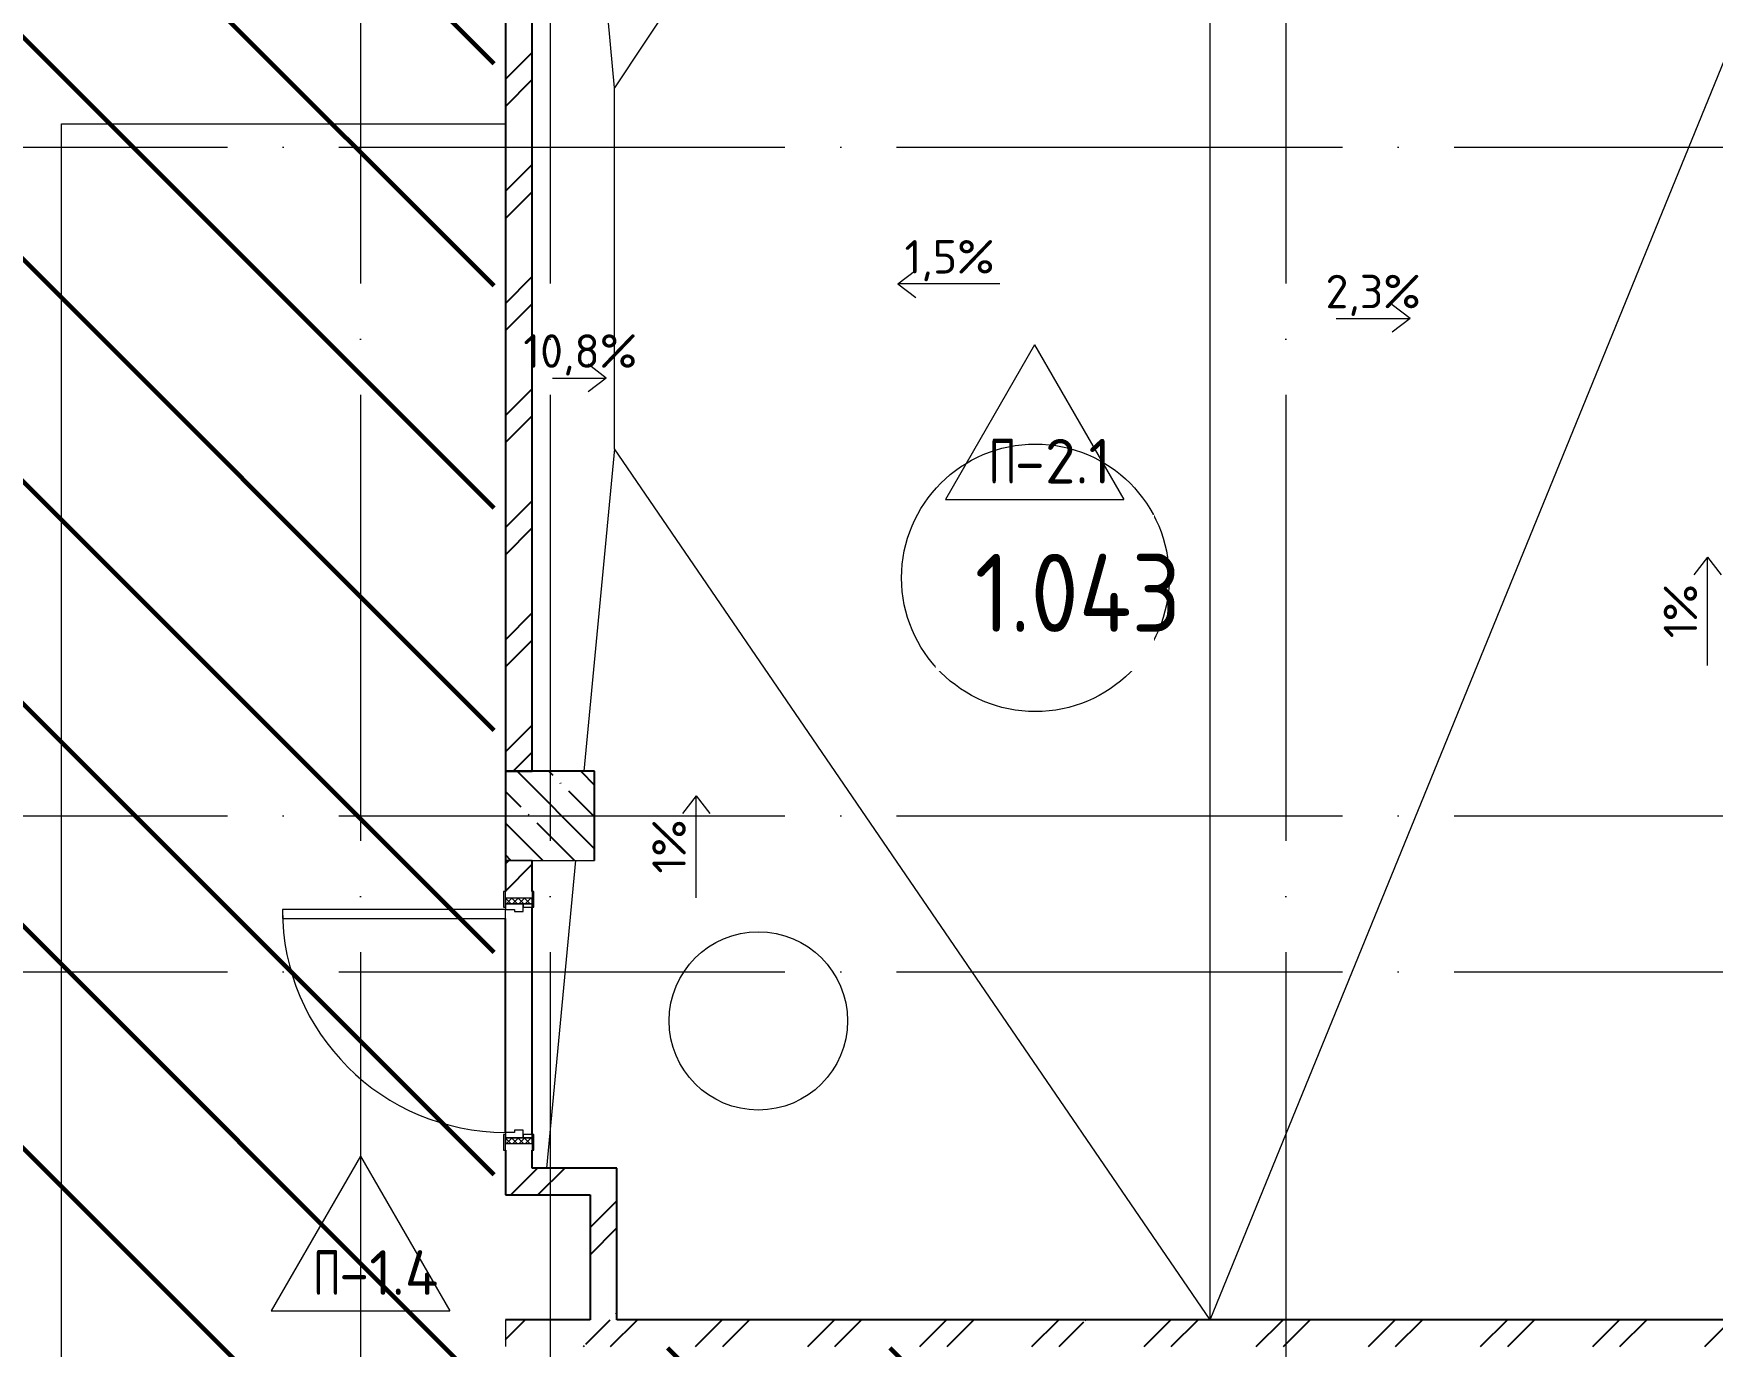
# Model space of a CAD drawing. Header units: millimetres. Extents: x -68946 to 288321, y -402657 to 324925.
# Drawn here: x 103372 to 110900, y 49295 to 55185 of the extents above; entities that cross this region are included whole.
import ezdxf

# ---------------------------------------------------------------- set-up
doc = ezdxf.new("R2010")
doc.units = ezdxf.units.MM
doc.linetypes.add('ADSK_Линия сетки', pattern=[2500, 2000, -250, 0, -250])
for name, color, linetype, lineweight in [('3.4) ПТ-2.16    4 вып', 114, 'Continuous', 60), ('A-AREA-____-IDEN', 250, 'Continuous', 9), ('A-DOOR-____-IDEN', 31, 'Continuous', 9), ('A-DOOR-____-MCUT', 250, 'Continuous', 5), ('A-DOOR-____-OTLN', 250, 'Continuous', 5), ('A-DOOR-FRAM-MCUT', 31, 'Continuous', 5), ('A-DOOR-FRAM-OTLN', 31, 'Continuous', 5), ('A-FLOR-____-IDEN', 11, 'Continuous', 9), ('A-FLOR-____-OTLN', 192, 'Continuous', 9), ('A-WALL-____-MCUT', 250, 'Continuous', 13), ('G-____-____-DIMS', 250, 'Continuous', 9), ('S-COLS-____-MCUT', 250, 'Continuous', 25), ('S-COLS-____-OTLN', 250, 'Continuous', 9), ('S-GRID-____-OTLN', 250, 'Continuous', 9)]:
    doc.layers.add(name, color=color, linetype=linetype, lineweight=lineweight)
doc.styles.add('ISOCPEUR_1', font='isocpeur.ttf', dxfattribs={"width": 0.9, "height": 250})
doc.styles.add('ISOCPEUR_2', font='isocpeur.ttf', dxfattribs={"height": 160})
doc.styles.add('ISOCPEUR_3', font='isocpeur.ttf', dxfattribs={"height": 250})
pattern_1 = [(45, (12287.9, -7e-12), (-251.4472, 251.4472), []), (45, (12287.9, 381), (-251.4472, 251.4472), [])]

# ---------------------------------------------------------------- blocks, each defined once
blk = doc.blocks.new('Дверь_СКБ_1Ст_Внутренняя - Д-21л_1100x2100h_Пищеблок_Производственная часть-V8-АР1_Маркировочный план 1 этажа С2и3')
at = {"layer": 'A-DOOR-____-OTLN'}
h = blk.add_hatch(dxfattribs=at)
h.set_pattern_fill('FP_12', color=256, style=0, pattern_type=2)
h.set_pattern_definition([(135, (1751.41, 124.685), (-14.14214, -14.14214), []), (225, (1751.41, 124.685), (14.14214, -14.14214), [])])
h.paths.add_polyline_path([(537.5, -60), (562.5, -60), (562.5, 60), (537.5, 60)])
at = {"layer": 'A-DOOR-FRAM-OTLN'}
h = blk.add_hatch(dxfattribs=at)
h.set_pattern_fill('FP_13', color=256, style=0, pattern_type=2)
h.set_pattern_definition([(45, (-371.384, 124.685), (-14.1421, 14.1421), []), (135, (-371.384, 124.685), (-14.1421, -14.1421), [])])
h.paths.add_polyline_path([(-537.5, -60), (-512.5, -60), (-512.5, 60), (-537.5, 60)])
at = {"layer": 'A-DOOR-____-MCUT'}
for p, q in [((512.5, 1060), (472.5, 1060)), ((472.5, 1060), (472.5, 60)), ((512.5, 60), (512.5, 1060)), ((472.5, 60), (512.5, 60))]:
    blk.add_line(p, q, dxfattribs=at)
at = {"layer": 'A-DOOR-____-OTLN'}
blk.add_arc((512.5, 60), 1000, 90, 180, dxfattribs=at)
at = {"layer": 'A-DOOR-FRAM-MCUT'}
for p, q in [((-497.5, 68), (-567.5, 68)), ((-567.5, 68), (-567.5, 60)), ((-567.5, 60), (-497.5, 60)), ((-512.5, 60), (-537.5, 60)), ((-537.5, 60), (-537.5, -60)), ((-487.5, 60), (-512.5, 60)), ((-512.5, 60), (-512.5, -20)), ((-512.5, -60), (-512.5, 60)), ((-497.5, 60), (-512.5, 60)), ((-512.5, 60), (-512.5, 59)), ((-512.5, 59), (-497.5, 59)), ((-497.5, 60), (-497.5, 68)), ((-497.5, 59), (-497.5, 60)), ((-487.5, 20), (-487.5, 60)), ((-477.5, 20), (-487.5, 20)), ((-477.5, -20), (-477.5, 20)), ((512.5, 20), (502.5, 20)), ((502.5, 20), (502.5, -20)), ((512.5, 60), (512.5, 20)), ((537.5, 60), (512.5, 60)), ((592.5, 68), (522.5, 68)), ((522.5, 68), (522.5, 60)), ((537.5, 60), (522.5, 60)), ((522.5, 60), (522.5, 59)), ((522.5, 60), (592.5, 60)), ((522.5, 59), (537.5, 59)), ((537.5, -20), (537.5, 60)), ((562.5, 60), (537.5, 60)), ((537.5, 60), (537.5, -60)), ((537.5, 59), (537.5, 60)), ((562.5, -60), (562.5, 60)), ((592.5, 60), (592.5, 68)), ((-497.5, -60), (-567.5, -60)), ((-567.5, -60), (-567.5, -68)), ((-567.5, -68), (-497.5, -68)), ((-537.5, -60), (-512.5, -60)), ((-512.5, -20), (-477.5, -20)), ((-497.5, -20), (-512.5, -20)), ((-512.5, -20), (-512.5, -60)), ((-512.5, -60), (-497.5, -60)), ((-497.5, -60), (-497.5, -20)), ((-497.5, -68), (-497.5, -60)), ((502.5, -20), (537.5, -20)), ((537.5, -20), (522.5, -20)), ((522.5, -20), (522.5, -60)), ((522.5, -60), (537.5, -60)), ((592.5, -60), (522.5, -60)), ((522.5, -60), (522.5, -68)), ((522.5, -68), (592.5, -68)), ((537.5, -60), (537.5, -20)), ((537.5, -60), (562.5, -60)), ((592.5, -68), (592.5, -60))]:
    blk.add_line(p, q, dxfattribs=at)
blk = doc.blocks.new('AAR_СКБ_Марка_Помещения_мал - Номер-28977439-АР1_Маркировочный план 1 этажа С2и3')
at = {"layer": 'A-AREA-____-IDEN'}
blk.add_circle((-0.028, 0), 3, dxfattribs=at)
blk = doc.blocks.new('AAR_СКБ_Марка_Перекрытия - Марка пола-17325028-АР1_Маркировочный план 1 этажа С2и3')
at = {"layer": 'A-FLOR-____-IDEN'}
for p, q in [((0, 6.932), (-4.002, 0)), ((0, 6.932), (4.002, 0)), ((-4.002, 0), (4.002, 0))]:
    blk.add_line(p, q, dxfattribs=at)
blk = doc.blocks.new('ADSK_Марка_Дверь - Типоразмер_ADSK_Марка-30565456-АР1_Маркировочный план 1 этажа С2и3')
at = {"layer": 'A-DOOR-____-IDEN'}
blk.add_circle((0, 0), 4, dxfattribs=at)

msp = doc.modelspace()

# ---------------------------------------------------------------- hatches: boundary and pattern name
h = msp.add_hatch()
h.set_pattern_fill('FP_1', color=256, style=0, pattern_type=2)
h.set_pattern_definition([(135, (12287.91, -0.0006), (-142.5612, -142.5612), []), (135, (12430.48, -0.0006), (-142.5612, -142.5612), [252.016, -50.403, 3.353, -47.05])])
h.paths.add_polyline_path([(105672.1165, 51474.9994), (105887.8919, 51474.9994), (105887.8919, 51874.9994), (105487.8919, 51874.9994), (105487.8919, 51474.9994), (105607.8919, 51474.9994)])
h = msp.add_hatch()
h.set_pattern_fill('FP_4', color=256, style=0, pattern_type=2)
h.set_pattern_definition(pattern_1)
h.paths.add_polyline_path([(105884.9543, 49975.2149), (105987.9138, 49975.2149), (105987.9138, 50095.2149), (105867.9138, 50095.2149), (105867.9138, 49975.2149)])
h.paths.add_polyline_path([(105841.9138, 49975.2149), (105841.9138, 50095.2149), (105607.8919, 50095.2149), (105607.8919, 49975.2149), (105794.2432, 49975.2149)])
h = msp.add_hatch()
h.set_pattern_fill('FP_4', color=256, style=0, pattern_type=2)
h.set_pattern_definition(pattern_1)
h.paths.add_polyline_path([(105867.9138, 49441), (105987.9138, 49441), (105987.9138, 49949.2149), (105867.9138, 49949.2149), (105867.9138, 49842.7319)])
h = msp.add_hatch()
h.set_pattern_fill('FP_4', color=256, style=0, pattern_type=2)
h.set_pattern_definition(pattern_1)
h.paths.add_polyline_path([(116504.4823, 49295), (116504.4823, 49415), (108087.9138, 49415), (108087.9138, 49295), (115824.1313, 49295)])
h.paths.add_polyline_path([(107941.3357, 49295), (108081.9138, 49295), (108081.9138, 49415), (105847.9138, 49415), (105847.9138, 49295), (107598.6055, 49295)])
h.paths.add_polyline_path([(105487.8919, 49295), (105841.9138, 49295), (105841.9138, 49415), (105487.8919, 49415)])
at = {"layer": '3.4) ПТ-2.16    4 вып'}
h = msp.add_hatch(dxfattribs=at)
h.set_pattern_fill('ANSI31', color=256, scale=222, angle=90)
h.paths.add_polyline_path([(105437.8919, 58775), (100137.8919, 58775), (100137.8919, 58275), (99637.8919, 58275), (99637.8919, 58775), (94337.8919, 58775), (94337.8919, 58275), (94037.9138, 58275), (94037.9138, 57375), (91337.8919, 57375), (91337.8919, 56475), (90087.8919, 56475), (90087.8919, 40174.9994), (105437.8919, 40174.9994), (105437.8919, 48044.9994), (108107.9138, 48044.9994), (108107.9138, 49287.2007), (105437.8919, 49287.2007)])
h.paths.add_polyline_path([(97637.8919, 51874.9994), (98037.8919, 51874.9994), (98037.8919, 51474.9994), (97637.8919, 51474.9994)], flags=16)
h.paths.add_polyline_path([(97637.8919, 45724.9994), (98037.8919, 45724.9994), (98037.8919, 45324.9994), (97637.8919, 45324.9994)], flags=16)

# ---------------------------------------------------------------- linework, layer by layer
for p, q in [((105487.8919, 58275), (105487.8919, 51874.9994)), ((105607.8919, 51874.9994), (105607.8919, 58275)), ((105487.8919, 51874.9994), (105607.8919, 51874.9994)), ((105607.8919, 51874.9994), (105487.8919, 51874.9994)), ((105487.8919, 51874.9994), (105487.8919, 51474.9994)), ((105887.8919, 51874.9994), (105607.8919, 51874.9994)), ((105887.8919, 51474.9994), (105887.8919, 51874.9994)), ((105487.8919, 51474.9994), (105487.8919, 51335.4515)), ((105487.8919, 51337.8527), (105607.8919, 51457.8527)), ((105607.8919, 51335.4515), (105607.8919, 51474.9994)), ((105487.8919, 50255.4515), (105487.8919, 51215.4515)), ((105607.8919, 50245.4515), (105607.8919, 51265.4515)), ((105487.8919, 50175.4515), (105487.8919, 49975.2143)), ((105607.8919, 50095.2143), (105607.8919, 50175.4515)), ((105987.9138, 50095.2143), (105607.8919, 50095.2143)), ((105987.9138, 49414.9994), (105987.9138, 50095.2143)), ((105487.8919, 49975.2143), (105867.9138, 49975.2143)), ((105867.9138, 49975.2143), (105867.9138, 49414.9994)), ((105867.9138, 49414.9994), (105487.8919, 49414.9994)), ((111687.8919, 49414.9994), (105987.9138, 49414.9994))]:
    msp.add_line(p, q)
at = {"linetype": 'Continuous'}
for p, q in [((105487.8919, 54980.008), (105607.8919, 55100.008)), ((105487.8919, 54980.0074), (105607.8919, 55100.0074)), ((105487.8919, 54858.1137), (105607.8919, 54978.1137)), ((105487.8919, 54858.1131), (105607.8919, 54978.1131)), ((105487.8919, 54477.1137), (105607.8919, 54597.1137)), ((105487.8919, 54477.1131), (105607.8919, 54597.1131)), ((105487.8919, 54355.2193), (105607.8919, 54475.2193)), ((105487.8919, 54355.2188), (105607.8919, 54475.2188)), ((105487.8919, 53974.2193), (105607.8919, 54094.2193)), ((105487.8919, 53974.2188), (105607.8919, 54094.2188)), ((105487.8919, 53852.325), (105607.8919, 53972.325)), ((105487.8919, 53852.3244), (105607.8919, 53972.3244)), ((105487.8919, 53471.325), (105607.8919, 53591.325)), ((105487.8919, 53471.3244), (105607.8919, 53591.3244)), ((105487.8919, 53349.4307), (105607.8919, 53469.4307)), ((105487.8919, 53349.4301), (105607.8919, 53469.4301)), ((105487.8919, 52968.4307), (105607.8919, 53088.4307)), ((105487.8919, 52968.4301), (105607.8919, 53088.4301)), ((105487.8919, 52846.5363), (105607.8919, 52966.5363)), ((105487.8919, 52846.5357), (105607.8919, 52966.5357)), ((105487.8919, 52465.5363), (105607.8919, 52585.5363)), ((105487.8919, 52465.5357), (105607.8919, 52585.5357)), ((105487.8919, 52343.642), (105607.8919, 52463.642)), ((105487.8919, 52343.6414), (105607.8919, 52463.6414)), ((105487.8919, 51962.642), (105607.8919, 52082.642)), ((105487.8919, 51962.6414), (105607.8919, 52082.6414)), ((105522.1443, 51875), (105607.8919, 51960.7476)), ((105522.1443, 51874.9994), (105607.8919, 51960.747)), ((105487.8919, 51459.7476), (105503.1443, 51475)), ((105487.8919, 51459.747), (105503.1443, 51474.9994)), ((105487.8919, 51337.8533), (105607.8919, 51457.8533)), ((105512.0423, 49975.2149), (105607.8919, 50071.0646)), ((105512.0423, 49975.2143), (105607.8919, 50071.064))]:
    msp.add_line(p, q, dxfattribs=at)
at = {"layer": 'A-FLOR-____-OTLN', "color": 18, "true_color": 0x000000}
for p, q in [((108647.8919, 58975), (105976.7266, 54941.3982)), ((108647.8919, 49414.9994), (108647.8919, 58975)), ((105976.7266, 54941.3982), (105671.9003, 58275)), ((108647.8919, 49414.9994), (110956.7198, 55069.1192)), ((105976.7266, 53321.3982), (105976.7266, 54941.3982)), ((105976.7266, 53321.3982), (105840.1604, 51874.9994)), ((108647.8919, 49414.9994), (105976.7266, 53321.3982)), ((105802.3932, 51474.9994), (105672.1165, 50095.2143))]:
    msp.add_line(p, q, dxfattribs=at)
at = {"layer": 'A-FLOR-____-OTLN', "color": 18, "lineweight": 5, "true_color": 0x000000}
for p, q in [((103497.9138, 48044.9994), (103497.9138, 54779.9994)), ((103497.9138, 54779.9994), (105487.8919, 54779.9994))]:
    msp.add_line(p, q, dxfattribs=at)
at = {"layer": 'A-WALL-____-MCUT', "color": 18, "lineweight": 15, "true_color": 0x000000}
for p, q in [((105607.8919, 51474.9994), (105487.8919, 51474.9994)), ((105487.8919, 49414.9994), (105487.8919, 49294.9994))]:
    msp.add_line(p, q, dxfattribs=at)
at = {"layer": 'G-____-____-DIMS', "color": 18, "true_color": 0x000000}
for p, q in [((107247.8089, 54062.1516), (107327.8089, 54123.5378)), ((107247.8089, 54062.1516), (107327.8089, 54000.7655)), ((107705.232, 54062.1516), (107247.8089, 54062.1516)), ((109213.6, 53906.4331), (109544.5018, 53906.4331)), ((109544.5018, 53906.4331), (109464.5018, 53967.8193)), ((109544.5018, 53906.4331), (109464.5018, 53845.047)), ((105938.9858, 53639.3503), (105858.9858, 53700.7365)), ((105699.7108, 53639.3503), (105938.9858, 53639.3503)), ((105938.9858, 53639.3503), (105858.9858, 53577.9642)), ((110877.9499, 52835.7746), (110816.5638, 52755.7746)), ((110877.9499, 52835.7746), (110939.3361, 52755.7746)), ((110877.9499, 52349.1544), (110877.9499, 52835.7746)), ((106342.649, 51765.2605), (106281.2628, 51685.2605)), ((106342.649, 51765.2605), (106404.0351, 51685.2605)), ((106342.649, 51307.8375), (106342.649, 51765.2605))]:
    msp.add_line(p, q, dxfattribs=at)
at = {"layer": 'S-COLS-____-MCUT', "color": 18, "lineweight": 5, "true_color": 0x000000}
msp.add_line((105607.8919, 51474.9994), (105887.8919, 51474.9994), dxfattribs=at)
at = {"layer": 'S-COLS-____-OTLN', "color": 18, "lineweight": 5, "true_color": 0x000000}
msp.add_line((105487.8919, 51474.9994), (105607.8919, 51474.9994), dxfattribs=at)
at = {"layer": 'S-GRID-____-OTLN', "color": 18, "linetype": 'ADSK_Линия сетки', "true_color": 0x000000}
for p, q in [((104837.9138, 61063.6538), (104837.9138, -2919.5356)), ((105687.9138, 61063.6538), (105687.9138, -2919.5356)), ((108987.9138, 61063.6538), (108987.9138, -2919.5356)), ((77240.3519, 54675), (168626.8279, 54675)), ((77240.3519, 51675), (168626.8279, 51675)), ((77240.3519, 50975), (168626.8279, 50975))]:
    msp.add_line(p, q, dxfattribs=at)

# ---------------------------------------------------------------- block references
at = {"layer": 'A-AREA-____-IDEN', "color": 18, "true_color": 0x000000, "xscale": 200, "yscale": 200, "zscale": 99.99999999999993}
msp.add_blockref('AAR_СКБ_Марка_Помещения_мал - Номер-28977439-АР1_Маркировочный план 1 этажа С2и3', (107870.0293, 52743.0914), dxfattribs=at)
at = {"layer": 'A-DOOR-____-IDEN', "color": 18, "true_color": 0x000000, "xscale": 99.99999999999993, "yscale": 99.99999999999993, "zscale": 99.99999999999993}
msp.add_blockref('ADSK_Марка_Дверь - Типоразмер_ADSK_Марка-30565456-АР1_Маркировочный план 1 этажа С2и3', (106621.9826, 50755.4515), dxfattribs=at)
at = {"layer": 'A-DOOR-____-OTLN', "color": 18, "true_color": 0x000000, "rotation": 89.9999999999999}
msp.add_blockref('Дверь_СКБ_1Ст_Внутренняя - Д-21л_1100x2100h_Пищеблок_Производственная часть-V8-АР1_Маркировочный план 1 этажа С2и3', (105547.8919, 50742.9515), dxfattribs=at)
at = {"layer": 'A-FLOR-____-IDEN', "color": 18, "true_color": 0x000000, "xscale": 99.99999999999993, "yscale": 99.99999999999993, "zscale": 99.99999999999993}
for p in [(107860.8365, 53094.7282), (104837.9138, 49455.0115)]:
    msp.add_blockref('AAR_СКБ_Марка_Перекрытия - Марка пола-17325028-АР1_Маркировочный план 1 этажа С2и3', p, dxfattribs=at)

# ---------------------------------------------------------------- texts
at = {"layer": 'A-FLOR-____-IDEN', "color": 18, "true_color": 0x000000, "char_height": 200, "attachment_point": 1, "style": 'ISOCPEUR_2'}
for s, insert, width in [('\\fISOCPEUR|b0|i0|c204|p34|;\\W.7;П', (107655.6016, 53366.114), 140.295312), ('-2.1', (107771.3568, 53366.114), 381.60325), ('\\fISOCPEUR|b0|i0|c204|p34|;\\W.7;П', (104625.6789, 49726.3973), 140.295312), ('-1.4', (104741.4341, 49726.3973), 398.438687)]:
    msp.add_mtext(s, dxfattribs=dict(at, insert=insert, width=width))
at = {"layer": 'G-____-____-DIMS', "color": 18, "true_color": 0x000000, "char_height": 150, "attachment_point": 1, "line_spacing_factor": 1.149209, "style": 'ISOCPEUR_3'}
for s, insert, width in [('1,5%', (107277.8223, 54258.12), 476.8756), ('2,3%', (109165.4131, 54102.4015), 512.730909), ('10,8%', (105568.3611, 53835.3187), 602.369179)]:
    msp.add_mtext(s, dxfattribs=dict(at, insert=insert, width=width))
at = {"layer": 'G-____-____-DIMS', "color": 18, "true_color": 0x000000, "char_height": 150, "width": 288.635232, "attachment_point": 1, "rotation": 90, "line_spacing_factor": 1.149209, "style": 'ISOCPEUR_3'}
for insert in [(110681.9816, 52472.1998), (106146.6806, 51416.2843)]:
    msp.add_mtext('1%', dxfattribs=dict(at, insert=insert))

# ---------------------------------------------------------------- next in the draw order: texts
at = {"layer": 'A-AREA-____-IDEN', "color": 18, "true_color": 0x000000, "insert": (107592.5289, 52850.577), "char_height": 350, "width": 628.523, "attachment_point": 1, "style": 'ISOCPEUR_1', "bg_fill": 3, "box_fill_scale": 1.5, "bg_fill_color": 256, "bg_fill_transparency": 0}
msp.add_mtext('1.043', dxfattribs=at)

doc.saveas('drawing.dxf')
